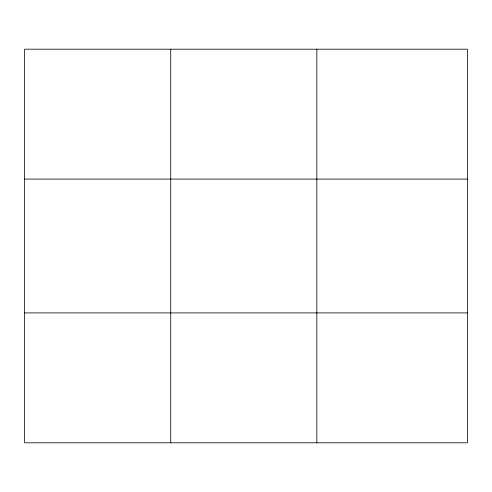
<?xml version="1.0" encoding="UTF-8"?>
<svg xmlns="http://www.w3.org/2000/svg" width="492" height="492" viewBox="0 0 492 492"><rect width="100%" height="100%" fill="white"/><g stroke="black" fill="none" stroke-linecap="round" stroke-linejoin="round"><path stroke-width="0.74" d="M170.724 442.806L170.724 49.194M316.848 442.806L316.848 49.194M467.4 179.088L467.4 49.194L24.6 49.194L24.6 442.806L467.4 442.806L467.4 179.088L24.6 179.088M24.6 312.912L467.4 312.912"/></g></svg>
